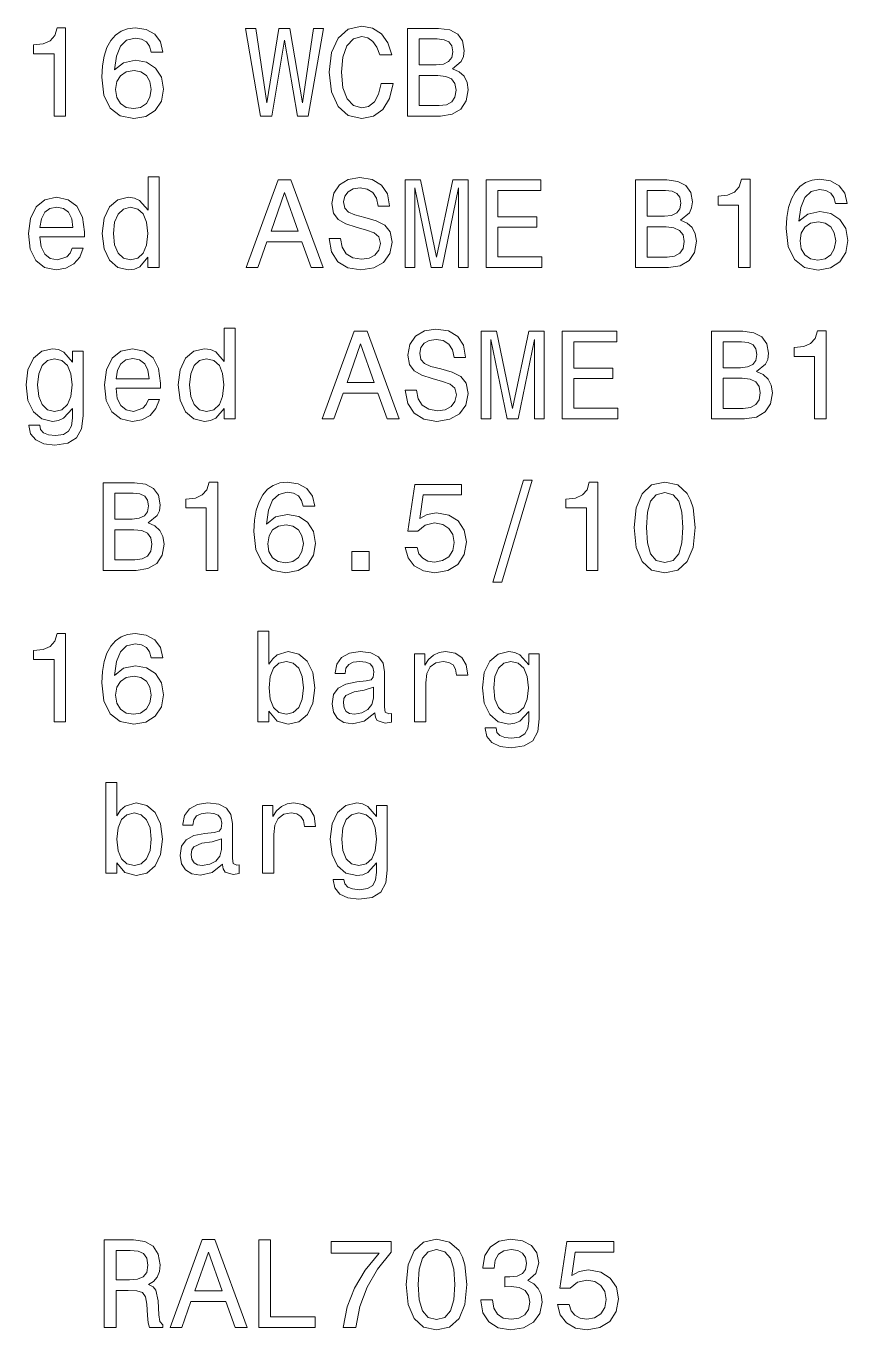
# Model space of a CAD drawing. Extents: x 0 to 420, y 0 to 297.
# Drawn here: x 338.54 to 364.79, y 119.69 to 161.34 of the extents above; entities that cross this region are included whole.
import ezdxf

# ---------------------------------------------------------------- set-up
doc = ezdxf.new("R2010")
doc.units = 0

msp = doc.modelspace()

# ---------------------------------------------------------------- linework, layer by layer
at = {"color": 7, "lineweight": 13}
for points in [[(339.44, 158.466), (339.807, 158.466), (339.807, 161.286), (339.533, 161.286), (339.46, 161.04), (339.315, 160.875), (339.093, 160.778), (338.786, 160.746), (338.786, 160.459), (339.44, 160.459)], [(342.909, 160.512), (342.833, 160.838), (342.655, 161.08), (342.381, 161.234), (342.026, 161.286), (341.788, 161.258), (341.582, 161.181), (341.401, 161.056), (341.247, 160.879), (341.126, 160.657), (341.037, 160.386), (340.981, 160.068), (340.965, 159.709), (341.029, 159.136), (341.227, 158.72), (341.546, 158.47), (341.982, 158.385), (342.373, 158.458), (342.671, 158.648), (342.865, 158.946), (342.934, 159.325), (342.865, 159.709), (342.68, 160.003), (342.393, 160.189), (342.038, 160.253), (341.655, 160.173), (341.368, 159.943), (341.429, 160.386), (341.558, 160.705), (341.756, 160.895), (342.03, 160.959), (342.232, 160.927), (342.385, 160.842), (342.486, 160.701), (342.538, 160.512)], [(346.036, 158.466), (346.391, 158.466), (346.795, 160.895), (347.21, 158.466), (347.549, 158.466), (348.041, 161.27), (347.719, 161.27), (347.372, 158.886), (346.972, 161.27), (346.621, 161.27), (346.23, 158.886), (345.883, 161.27), (345.552, 161.27)], [(349.881, 159.507), (349.801, 159.168), (349.667, 158.926), (349.482, 158.777), (349.264, 158.728), (349.002, 158.801), (348.796, 159.019), (348.659, 159.374), (348.614, 159.866), (348.659, 160.354), (348.792, 160.713), (348.998, 160.931), (349.264, 161.008), (349.458, 160.967), (349.623, 160.854), (349.752, 160.673), (349.841, 160.423), (350.224, 160.423), (350.103, 160.806), (349.893, 161.097), (349.607, 161.278), (349.264, 161.343), (348.836, 161.242), (348.509, 160.959), (348.3, 160.495), (348.227, 159.866), (348.3, 159.237), (348.509, 158.773), (348.836, 158.486), (349.264, 158.389), (349.639, 158.466), (349.942, 158.68), (350.156, 159.031), (350.269, 159.507)], [(352.161, 159.979), (352.443, 160.213), (352.516, 160.37), (352.54, 160.564), (352.488, 160.867), (352.33, 161.084), (352.076, 161.218), (351.721, 161.266), (350.724, 161.266), (350.724, 158.466), (351.777, 158.466), (352.153, 158.523), (352.431, 158.688), (352.605, 158.95), (352.665, 159.305), (352.629, 159.543), (352.532, 159.741), (352.375, 159.886)], [(351.644, 160.104), (351.096, 160.104), (351.096, 160.931), (351.677, 160.931), (351.894, 160.907), (352.048, 160.834), (352.141, 160.709), (352.173, 160.524), (352.137, 160.338), (352.04, 160.209), (351.874, 160.128)], [(342.542, 159.321), (342.498, 159.067), (342.385, 158.874), (342.203, 158.744), (341.977, 158.704), (341.739, 158.744), (341.558, 158.869), (341.441, 159.063), (341.405, 159.317), (341.445, 159.567), (341.558, 159.757), (341.743, 159.878), (341.994, 159.923), (342.211, 159.878), (342.385, 159.761), (342.498, 159.571)], [(351.733, 158.801), (351.096, 158.801), (351.096, 159.765), (351.697, 159.765), (351.951, 159.737), (352.133, 159.652), (352.241, 159.507), (352.278, 159.297), (352.241, 159.075), (352.141, 158.922), (351.971, 158.829)], [(342.437, 153.963), (342.437, 153.629), (342.792, 153.629), (342.792, 156.525), (342.441, 156.525), (342.441, 155.464), (342.171, 155.771), (342.006, 155.844), (341.816, 155.872), (341.473, 155.791), (341.207, 155.565), (341.033, 155.202), (340.973, 154.714), (341.033, 154.226), (341.207, 153.859), (341.473, 153.629), (341.816, 153.552), (342.006, 153.58), (342.175, 153.653)], [(345.572, 153.629), (345.943, 153.629), (346.238, 154.452), (347.356, 154.452), (347.65, 153.629), (348.029, 153.629), (347.005, 156.433), (346.593, 156.433)], [(348.59, 154.552), (348.223, 154.552), (348.304, 154.125), (348.505, 153.81), (348.816, 153.62), (349.236, 153.552), (349.651, 153.616), (349.962, 153.794), (350.16, 154.072), (350.232, 154.439), (350.172, 154.77), (350.002, 154.984), (349.728, 155.125), (349.361, 155.23), (349.046, 155.307), (348.84, 155.396), (348.723, 155.525), (348.687, 155.727), (348.723, 155.908), (348.828, 156.045), (348.99, 156.138), (349.211, 156.17), (349.437, 156.13), (349.615, 156.021), (349.732, 155.84), (349.788, 155.593), (350.156, 155.593), (350.156, 155.601), (350.091, 155.981), (349.901, 156.263), (349.603, 156.441), (349.199, 156.501), (348.836, 156.441), (348.554, 156.271), (348.372, 156.009), (348.308, 155.67), (348.36, 155.367), (348.513, 155.162), (348.756, 155.025), (349.086, 154.92), (349.413, 154.827), (349.659, 154.738), (349.809, 154.609), (349.861, 154.399), (349.813, 154.185), (349.688, 154.024), (349.498, 153.923), (349.252, 153.891), (348.977, 153.935), (348.768, 154.064), (348.635, 154.274)], [(350.648, 153.629), (350.958, 153.629), (350.958, 156.17), (351.483, 153.629), (351.83, 153.629), (352.35, 156.17), (352.35, 153.629), (352.665, 153.629), (352.665, 156.429), (352.173, 156.429), (351.656, 153.959), (351.144, 156.429), (350.648, 156.429)], [(353.238, 153.629), (355.013, 153.629), (355.013, 153.967), (353.609, 153.967), (353.609, 154.916), (354.86, 154.916), (354.86, 155.25), (353.609, 155.25), (353.609, 156.09), (354.981, 156.09), (354.981, 156.429), (353.238, 156.429)], [(359.447, 155.142), (359.73, 155.376), (359.802, 155.533), (359.826, 155.727), (359.774, 156.029), (359.617, 156.247), (359.362, 156.38), (359.007, 156.429), (358.011, 156.429), (358.011, 153.629), (359.064, 153.629), (359.439, 153.685), (359.718, 153.85), (359.891, 154.113), (359.952, 154.468), (359.915, 154.706), (359.818, 154.903), (359.661, 155.049)], [(361.299, 153.629), (361.666, 153.629), (361.666, 156.449), (361.392, 156.449), (361.319, 156.203), (361.174, 156.037), (360.952, 155.94), (360.645, 155.908), (360.645, 155.622), (361.299, 155.622)], [(364.769, 155.674), (364.692, 156.001), (364.515, 156.243), (364.24, 156.396), (363.885, 156.449), (363.647, 156.42), (363.441, 156.344), (363.26, 156.219), (363.107, 156.041), (362.986, 155.819), (362.897, 155.549), (362.84, 155.23), (362.824, 154.871), (362.889, 154.298), (363.086, 153.883), (363.405, 153.633), (363.841, 153.548), (364.232, 153.62), (364.531, 153.81), (364.724, 154.109), (364.793, 154.488), (364.724, 154.871), (364.539, 155.166), (364.252, 155.351), (363.897, 155.416), (363.514, 155.335), (363.228, 155.105), (363.288, 155.549), (363.417, 155.868), (363.615, 156.057), (363.889, 156.122), (364.091, 156.09), (364.244, 156.005), (364.345, 155.864), (364.398, 155.674)], [(338.988, 154.609), (340.408, 154.609), (340.412, 154.774), (340.348, 155.238), (340.17, 155.585), (339.888, 155.795), (339.512, 155.872), (339.145, 155.791), (338.863, 155.565), (338.681, 155.198), (338.617, 154.714), (338.677, 154.218), (338.859, 153.854), (339.137, 153.629), (339.5, 153.552), (339.815, 153.604), (340.073, 153.742), (340.263, 153.959), (340.372, 154.25), (340.021, 154.25), (339.948, 154.089), (339.843, 153.967), (339.545, 153.871), (339.315, 153.915), (339.141, 154.056), (339.028, 154.286), (338.988, 154.597)], [(346.367, 154.795), (346.799, 156.029), (347.23, 154.795)], [(358.931, 155.267), (358.382, 155.267), (358.382, 156.094), (358.963, 156.094), (359.181, 156.069), (359.334, 155.997), (359.427, 155.872), (359.459, 155.686), (359.423, 155.501), (359.326, 155.371), (359.161, 155.291)], [(338.988, 154.908), (339.032, 155.186), (339.141, 155.392), (339.307, 155.517), (339.524, 155.561), (339.738, 155.517), (339.904, 155.392), (340.005, 155.186), (340.041, 154.908)], [(341.877, 155.553), (342.111, 155.497), (342.288, 155.339), (342.393, 155.077), (342.433, 154.714), (342.393, 154.347), (342.288, 154.084), (342.111, 153.923), (341.877, 153.871), (341.655, 153.923), (341.485, 154.084), (341.372, 154.351), (341.336, 154.714), (341.372, 155.073), (341.485, 155.335), (341.655, 155.497)], [(364.402, 154.484), (364.357, 154.23), (364.244, 154.036), (364.063, 153.907), (363.837, 153.867), (363.599, 153.907), (363.417, 154.032), (363.3, 154.226), (363.264, 154.48), (363.304, 154.73), (363.417, 154.92), (363.603, 155.041), (363.853, 155.085), (364.071, 155.041), (364.244, 154.924), (364.357, 154.734)], [(359.02, 153.963), (358.382, 153.963), (358.382, 154.928), (358.983, 154.928), (359.237, 154.899), (359.419, 154.815), (359.528, 154.669), (359.564, 154.46), (359.528, 154.238), (359.427, 154.084), (359.258, 153.992)], [(344.866, 149.126), (344.866, 148.791), (345.221, 148.791), (345.221, 151.688), (344.87, 151.688), (344.87, 150.627), (344.6, 150.933), (344.435, 151.006), (344.245, 151.034), (343.902, 150.954), (343.636, 150.728), (343.462, 150.365), (343.402, 149.876), (343.462, 149.388), (343.636, 149.021), (343.902, 148.791), (344.245, 148.714), (344.435, 148.743), (344.604, 148.815)], [(351.019, 149.715), (350.652, 149.715), (350.733, 149.287), (350.934, 148.973), (351.245, 148.783), (351.664, 148.714), (352.08, 148.779), (352.391, 148.957), (352.588, 149.235), (352.661, 149.602), (352.601, 149.933), (352.431, 150.147), (352.157, 150.288), (351.79, 150.393), (351.475, 150.469), (351.269, 150.558), (351.152, 150.687), (351.116, 150.889), (351.152, 151.071), (351.257, 151.208), (351.418, 151.301), (351.64, 151.333), (351.866, 151.293), (352.044, 151.184), (352.161, 151.002), (352.217, 150.756), (352.584, 150.756), (352.584, 150.764), (352.52, 151.143), (352.33, 151.426), (352.032, 151.603), (351.628, 151.664), (351.265, 151.603), (350.983, 151.434), (350.801, 151.171), (350.737, 150.833), (350.789, 150.53), (350.942, 150.324), (351.184, 150.187), (351.515, 150.082), (351.842, 149.989), (352.088, 149.901), (352.237, 149.771), (352.29, 149.562), (352.241, 149.348), (352.116, 149.186), (351.927, 149.086), (351.681, 149.053), (351.406, 149.098), (351.197, 149.227), (351.063, 149.437)], [(348.001, 148.791), (348.372, 148.791), (348.667, 149.614), (349.784, 149.614), (350.079, 148.791), (350.458, 148.791), (349.433, 151.595), (349.022, 151.595)], [(353.077, 148.791), (353.387, 148.791), (353.387, 151.333), (353.912, 148.791), (354.259, 148.791), (354.779, 151.333), (354.779, 148.791), (355.094, 148.791), (355.094, 151.591), (354.602, 151.591), (354.085, 149.122), (353.573, 151.591), (353.077, 151.591)], [(355.667, 148.791), (357.442, 148.791), (357.442, 149.13), (356.038, 149.13), (356.038, 150.078), (357.289, 150.078), (357.289, 150.413), (356.038, 150.413), (356.038, 151.252), (357.41, 151.252), (357.41, 151.591), (355.667, 151.591)], [(361.876, 150.304), (362.158, 150.538), (362.231, 150.695), (362.255, 150.889), (362.203, 151.192), (362.045, 151.41), (361.791, 151.543), (361.436, 151.591), (360.44, 151.591), (360.44, 148.791), (361.493, 148.791), (361.868, 148.848), (362.146, 149.013), (362.32, 149.275), (362.38, 149.63), (362.344, 149.868), (362.247, 150.066), (362.09, 150.211)], [(361.36, 150.429), (360.811, 150.429), (360.811, 151.256), (361.392, 151.256), (361.61, 151.232), (361.763, 151.159), (361.856, 151.034), (361.888, 150.849), (361.852, 150.663), (361.755, 150.534), (361.59, 150.453)], [(363.728, 148.791), (364.095, 148.791), (364.095, 151.611), (363.821, 151.611), (363.748, 151.365), (363.603, 151.2), (363.381, 151.103), (363.074, 151.071), (363.074, 150.784), (363.728, 150.784)], [(340.364, 148.888), (340.364, 150.958), (340.025, 150.958), (340.025, 150.607), (339.746, 150.925), (339.577, 151.006), (339.387, 151.034), (339.044, 150.954), (338.778, 150.728), (338.605, 150.365), (338.544, 149.876), (338.605, 149.384), (338.778, 149.021), (339.044, 148.791), (339.387, 148.714), (339.581, 148.743), (339.742, 148.815), (340.025, 149.122), (340.025, 148.815), (339.992, 148.573), (339.904, 148.4), (339.734, 148.299), (339.48, 148.263), (339.258, 148.287), (339.101, 148.347), (339.008, 148.452), (338.98, 148.593), (338.637, 148.593), (338.637, 148.577), (338.689, 148.319), (338.851, 148.125), (339.109, 148), (339.46, 147.956), (339.879, 148.016), (340.158, 148.186), (340.315, 148.48)], [(341.417, 149.771), (342.837, 149.771), (342.841, 149.937), (342.776, 150.401), (342.599, 150.748), (342.316, 150.958), (341.941, 151.034), (341.574, 150.954), (341.292, 150.728), (341.11, 150.361), (341.045, 149.876), (341.106, 149.38), (341.288, 149.017), (341.566, 148.791), (341.929, 148.714), (342.244, 148.767), (342.502, 148.904), (342.692, 149.122), (342.801, 149.412), (342.45, 149.412), (342.377, 149.251), (342.272, 149.13), (341.973, 149.033), (341.743, 149.078), (341.57, 149.219), (341.457, 149.449), (341.417, 149.759)], [(348.796, 149.957), (349.228, 151.192), (349.659, 149.957)], [(338.911, 149.876), (338.948, 150.235), (339.056, 150.502), (339.226, 150.659), (339.452, 150.716), (339.69, 150.659), (339.867, 150.502), (339.976, 150.235), (340.017, 149.876), (339.976, 149.509), (339.867, 149.247), (339.69, 149.086), (339.452, 149.033), (339.226, 149.086), (339.056, 149.247), (338.948, 149.513)], [(341.417, 150.07), (341.461, 150.348), (341.57, 150.554), (341.735, 150.679), (341.953, 150.724), (342.167, 150.679), (342.333, 150.554), (342.433, 150.348), (342.47, 150.07)], [(344.305, 150.716), (344.539, 150.659), (344.717, 150.502), (344.822, 150.24), (344.862, 149.876), (344.822, 149.509), (344.717, 149.247), (344.539, 149.086), (344.305, 149.033), (344.084, 149.086), (343.914, 149.247), (343.801, 149.513), (343.765, 149.876), (343.801, 150.235), (343.914, 150.498), (344.084, 150.659)], [(361.448, 149.126), (360.811, 149.126), (360.811, 150.09), (361.412, 150.09), (361.666, 150.062), (361.848, 149.977), (361.957, 149.832), (361.993, 149.622), (361.957, 149.4), (361.856, 149.247), (361.686, 149.154)], [(342.445, 145.467), (342.728, 145.701), (342.801, 145.858), (342.825, 146.052), (342.772, 146.354), (342.615, 146.572), (342.361, 146.705), (342.006, 146.754), (341.009, 146.754), (341.009, 143.954), (342.062, 143.954), (342.437, 144.01), (342.716, 144.176), (342.889, 144.438), (342.95, 144.793), (342.914, 145.031), (342.817, 145.229), (342.659, 145.374)], [(344.297, 143.954), (344.664, 143.954), (344.664, 146.774), (344.39, 146.774), (344.318, 146.528), (344.172, 146.362), (343.95, 146.265), (343.644, 146.233), (343.644, 145.947), (344.297, 145.947)], [(347.767, 145.999), (347.69, 146.326), (347.513, 146.568), (347.239, 146.721), (346.884, 146.774), (346.645, 146.746), (346.44, 146.669), (346.258, 146.544), (346.105, 146.366), (345.984, 146.144), (345.895, 145.874), (345.839, 145.555), (345.822, 145.196), (345.887, 144.623), (346.085, 144.208), (346.403, 143.958), (346.839, 143.873), (347.23, 143.946), (347.529, 144.135), (347.723, 144.434), (347.791, 144.813), (347.723, 145.196), (347.537, 145.491), (347.251, 145.676), (346.896, 145.741), (346.512, 145.66), (346.226, 145.43), (346.286, 145.874), (346.416, 146.193), (346.613, 146.382), (346.888, 146.447), (347.089, 146.415), (347.243, 146.33), (347.343, 146.189), (347.396, 145.999)], [(350.656, 144.684), (350.745, 144.353), (350.942, 144.095), (351.233, 143.933), (351.604, 143.873), (352.011, 143.946), (352.33, 144.143), (352.532, 144.458), (352.609, 144.861), (352.54, 145.237), (352.346, 145.531), (352.044, 145.721), (351.652, 145.789), (351.35, 145.741), (351.116, 145.608), (351.229, 146.362), (352.455, 146.362), (352.455, 146.693), (350.958, 146.693), (350.737, 145.208), (351.059, 145.208), (351.293, 145.398), (351.592, 145.467), (351.85, 145.422), (352.048, 145.293), (352.173, 145.095), (352.217, 144.841), (352.173, 144.587), (352.044, 144.389), (351.846, 144.264), (351.592, 144.22), (351.378, 144.248), (351.213, 144.341), (351.092, 144.486), (351.031, 144.684)], [(353.456, 143.578), (353.734, 143.578), (354.711, 146.83), (354.428, 146.83)], [(356.441, 143.954), (356.809, 143.954), (356.809, 146.774), (356.534, 146.774), (356.462, 146.528), (356.316, 146.362), (356.094, 146.265), (355.788, 146.233), (355.788, 145.947), (356.441, 145.947)], [(357.971, 145.321), (358.031, 144.688), (358.221, 144.236), (358.523, 143.962), (358.943, 143.873), (359.358, 143.962), (359.661, 144.236), (359.847, 144.688), (359.911, 145.321), (359.847, 145.951), (359.77, 146.201), (359.661, 146.407), (359.358, 146.681), (358.943, 146.774), (358.523, 146.681), (358.221, 146.403), (358.031, 145.951)], [(341.929, 145.592), (341.38, 145.592), (341.38, 146.419), (341.961, 146.419), (342.179, 146.395), (342.333, 146.322), (342.425, 146.197), (342.458, 146.011), (342.421, 145.826), (342.324, 145.697), (342.159, 145.616)], [(358.358, 145.321), (358.39, 145.81), (358.491, 146.161), (358.673, 146.366), (358.943, 146.439), (359.209, 146.366), (359.391, 146.161), (359.492, 145.81), (359.524, 145.321), (359.492, 144.829), (359.391, 144.478), (359.209, 144.272), (358.943, 144.204), (358.673, 144.272), (358.491, 144.478), (358.39, 144.829)], [(347.4, 144.809), (347.356, 144.555), (347.243, 144.361), (347.061, 144.232), (346.835, 144.192), (346.597, 144.232), (346.416, 144.357), (346.299, 144.551), (346.262, 144.805), (346.303, 145.055), (346.416, 145.245), (346.601, 145.366), (346.851, 145.41), (347.069, 145.366), (347.243, 145.249), (347.356, 145.059)], [(342.018, 144.288), (341.38, 144.288), (341.38, 145.253), (341.982, 145.253), (342.236, 145.225), (342.417, 145.14), (342.526, 144.995), (342.562, 144.785), (342.526, 144.563), (342.425, 144.41), (342.256, 144.317)], [(348.949, 143.954), (349.506, 143.954), (349.506, 144.555), (348.949, 144.555)], [(339.44, 139.116), (339.807, 139.116), (339.807, 141.936), (339.533, 141.936), (339.46, 141.69), (339.315, 141.525), (339.093, 141.428), (338.786, 141.396), (338.786, 141.109), (339.44, 141.109)], [(342.909, 141.162), (342.833, 141.488), (342.655, 141.731), (342.381, 141.884), (342.026, 141.936), (341.788, 141.908), (341.582, 141.831), (341.401, 141.706), (341.247, 141.529), (341.126, 141.307), (341.037, 141.037), (340.981, 140.718), (340.965, 140.359), (341.029, 139.786), (341.227, 139.37), (341.546, 139.12), (341.982, 139.035), (342.373, 139.108), (342.671, 139.298), (342.865, 139.596), (342.934, 139.976), (342.865, 140.359), (342.68, 140.653), (342.393, 140.839), (342.038, 140.903), (341.655, 140.823), (341.368, 140.593), (341.429, 141.037), (341.558, 141.355), (341.756, 141.545), (342.03, 141.61), (342.232, 141.577), (342.385, 141.493), (342.486, 141.351), (342.538, 141.162)], [(346.299, 139.451), (346.561, 139.14), (346.92, 139.04), (347.259, 139.116), (347.529, 139.346), (347.699, 139.713), (347.763, 140.201), (347.699, 140.69), (347.525, 141.053), (347.259, 141.279), (346.92, 141.359), (346.565, 141.254), (346.42, 141.125), (346.299, 140.952), (346.299, 142.013), (345.943, 142.013), (345.943, 139.116), (346.299, 139.116)], [(349.68, 139.399), (349.68, 139.386), (349.7, 139.249), (349.76, 139.152), (350.014, 139.076), (350.212, 139.108), (350.212, 139.382), (350.127, 139.37), (350.014, 139.423), (349.994, 139.584), (349.994, 140.706), (349.946, 140.992), (349.805, 141.194), (349.558, 141.315), (349.211, 141.359), (348.873, 141.311), (348.622, 141.174), (348.465, 140.96), (348.413, 140.678), (348.413, 140.653), (348.731, 140.653), (348.76, 140.823), (348.848, 140.944), (348.994, 141.016), (349.199, 141.045), (349.397, 141.025), (349.538, 140.964), (349.623, 140.859), (349.651, 140.714), (349.635, 140.544), (349.571, 140.46), (349.409, 140.419), (349.107, 140.387), (348.76, 140.314), (348.513, 140.185), (348.368, 139.984), (348.324, 139.685), (348.364, 139.419), (348.489, 139.221), (348.691, 139.096), (348.969, 139.052), (349.345, 139.136)], [(350.954, 139.116), (351.309, 139.116), (351.309, 140.355), (351.346, 140.653), (351.455, 140.867), (351.632, 140.996), (351.87, 141.041), (352.048, 141.012), (352.181, 140.932), (352.262, 140.795), (352.29, 140.609), (352.649, 140.609), (352.601, 140.936), (352.467, 141.17), (352.245, 141.311), (351.943, 141.359), (351.737, 141.327), (351.56, 141.246), (351.402, 141.109), (351.277, 140.924), (351.277, 141.283), (350.954, 141.283)], [(354.937, 139.213), (354.937, 141.283), (354.598, 141.283), (354.598, 140.932), (354.319, 141.25), (354.15, 141.331), (353.96, 141.359), (353.617, 141.279), (353.351, 141.053), (353.177, 140.69), (353.117, 140.201), (353.177, 139.709), (353.351, 139.346), (353.617, 139.116), (353.96, 139.04), (354.154, 139.068), (354.315, 139.14), (354.598, 139.447), (354.598, 139.14), (354.565, 138.898), (354.477, 138.725), (354.307, 138.624), (354.053, 138.588), (353.831, 138.612), (353.674, 138.672), (353.581, 138.777), (353.553, 138.918), (353.21, 138.918), (353.21, 138.902), (353.262, 138.644), (353.424, 138.45), (353.682, 138.325), (354.033, 138.281), (354.452, 138.342), (354.731, 138.511), (354.888, 138.805)], [(347.4, 140.201), (347.36, 139.838), (347.251, 139.572), (347.077, 139.411), (346.859, 139.358), (346.621, 139.411), (346.448, 139.572), (346.339, 139.834), (346.303, 140.201), (346.339, 140.565), (346.448, 140.827), (346.621, 140.984), (346.859, 141.041), (347.077, 140.984), (347.251, 140.823), (347.36, 140.561)], [(353.484, 140.201), (353.52, 140.561), (353.629, 140.827), (353.799, 140.984), (354.025, 141.041), (354.263, 140.984), (354.44, 140.827), (354.549, 140.561), (354.59, 140.201), (354.549, 139.834), (354.44, 139.572), (354.263, 139.411), (354.025, 139.358), (353.799, 139.411), (353.629, 139.572), (353.52, 139.838)], [(342.542, 139.971), (342.498, 139.717), (342.385, 139.524), (342.203, 139.395), (341.977, 139.354), (341.739, 139.395), (341.558, 139.52), (341.441, 139.713), (341.405, 139.967), (341.445, 140.218), (341.558, 140.407), (341.743, 140.528), (341.994, 140.573), (342.211, 140.528), (342.385, 140.411), (342.498, 140.222)], [(349.639, 139.875), (349.591, 139.665), (349.462, 139.503), (349.268, 139.399), (349.03, 139.362), (348.877, 139.382), (348.768, 139.447), (348.699, 139.56), (348.679, 139.717), (348.695, 139.859), (348.76, 139.959), (349.018, 140.072), (349.345, 140.121), (349.639, 140.218)], [(341.441, 134.614), (341.703, 134.303), (342.062, 134.202), (342.401, 134.279), (342.671, 134.509), (342.841, 134.876), (342.905, 135.364), (342.841, 135.852), (342.667, 136.215), (342.401, 136.441), (342.062, 136.522), (341.707, 136.417), (341.562, 136.288), (341.441, 136.114), (341.441, 137.176), (341.086, 137.176), (341.086, 134.279), (341.441, 134.279)], [(344.822, 134.561), (344.822, 134.549), (344.842, 134.412), (344.903, 134.315), (345.157, 134.238), (345.354, 134.271), (345.354, 134.545), (345.27, 134.533), (345.157, 134.585), (345.137, 134.747), (345.137, 135.868), (345.088, 136.155), (344.947, 136.357), (344.701, 136.478), (344.354, 136.522), (344.015, 136.474), (343.765, 136.336), (343.607, 136.123), (343.555, 135.84), (343.555, 135.816), (343.874, 135.816), (343.902, 135.985), (343.991, 136.106), (344.136, 136.179), (344.342, 136.207), (344.539, 136.187), (344.681, 136.127), (344.765, 136.022), (344.794, 135.876), (344.777, 135.707), (344.713, 135.622), (344.552, 135.582), (344.249, 135.55), (343.902, 135.477), (343.656, 135.348), (343.511, 135.146), (343.466, 134.848), (343.507, 134.581), (343.632, 134.384), (343.833, 134.259), (344.112, 134.214), (344.487, 134.299)], [(346.097, 134.279), (346.452, 134.279), (346.452, 135.517), (346.488, 135.816), (346.597, 136.03), (346.775, 136.159), (347.013, 136.203), (347.19, 136.175), (347.323, 136.094), (347.404, 135.957), (347.432, 135.771), (347.791, 135.771), (347.743, 136.098), (347.61, 136.332), (347.388, 136.474), (347.085, 136.522), (346.879, 136.49), (346.702, 136.409), (346.545, 136.272), (346.42, 136.086), (346.42, 136.445), (346.097, 136.445)], [(350.079, 134.376), (350.079, 136.445), (349.74, 136.445), (349.74, 136.094), (349.462, 136.413), (349.292, 136.494), (349.103, 136.522), (348.76, 136.441), (348.493, 136.215), (348.32, 135.852), (348.259, 135.364), (348.32, 134.872), (348.493, 134.509), (348.76, 134.279), (349.103, 134.202), (349.296, 134.23), (349.458, 134.303), (349.74, 134.61), (349.74, 134.303), (349.708, 134.061), (349.619, 133.887), (349.45, 133.786), (349.195, 133.75), (348.973, 133.774), (348.816, 133.835), (348.723, 133.94), (348.695, 134.081), (348.352, 134.081), (348.352, 134.065), (348.405, 133.807), (348.566, 133.613), (348.824, 133.488), (349.175, 133.444), (349.595, 133.504), (349.873, 133.674), (350.03, 133.968)], [(342.542, 135.364), (342.502, 135.001), (342.393, 134.735), (342.22, 134.573), (342.002, 134.521), (341.764, 134.573), (341.59, 134.735), (341.481, 134.997), (341.445, 135.364), (341.481, 135.727), (341.59, 135.989), (341.764, 136.147), (342.002, 136.203), (342.22, 136.147), (342.393, 135.985), (342.502, 135.723)], [(348.626, 135.364), (348.663, 135.723), (348.772, 135.989), (348.941, 136.147), (349.167, 136.203), (349.405, 136.147), (349.583, 135.989), (349.692, 135.723), (349.732, 135.364), (349.692, 134.997), (349.583, 134.735), (349.405, 134.573), (349.167, 134.521), (348.941, 134.573), (348.772, 134.735), (348.663, 135.001)], [(344.781, 135.037), (344.733, 134.827), (344.604, 134.666), (344.41, 134.561), (344.172, 134.525), (344.019, 134.545), (343.91, 134.61), (343.841, 134.723), (343.821, 134.88), (343.837, 135.021), (343.902, 135.122), (344.16, 135.235), (344.487, 135.283), (344.781, 135.38)], [(341.041, 119.766), (341.417, 119.766), (341.417, 120.948), (341.8, 120.948), (342.082, 120.936), (342.26, 120.88), (342.357, 120.747), (342.397, 120.509), (342.417, 120.146), (342.441, 119.908), (342.49, 119.766), (342.914, 119.766), (342.914, 119.843), (342.821, 119.956), (342.788, 120.166), (342.76, 120.618), (342.692, 120.952), (342.599, 121.057), (342.454, 121.134), (342.615, 121.235), (342.728, 121.376), (342.801, 121.554), (342.825, 121.767), (342.768, 122.106), (342.607, 122.361), (342.341, 122.514), (341.977, 122.566), (341.041, 122.566)], [(343.143, 119.766), (343.515, 119.766), (343.809, 120.589), (344.927, 120.589), (345.221, 119.766), (345.601, 119.766), (344.576, 122.57), (344.164, 122.57)], [(345.98, 119.766), (347.779, 119.766), (347.779, 120.105), (346.351, 120.105), (346.351, 122.566), (345.98, 122.566)], [(348.667, 119.766), (349.074, 119.766), (349.207, 120.432), (349.441, 121.053), (349.772, 121.63), (350.204, 122.171), (350.204, 122.506), (348.284, 122.506), (348.284, 122.139), (349.817, 122.139), (349.373, 121.594), (349.038, 121.025), (348.804, 120.42)], [(350.684, 121.134), (350.745, 120.501), (350.934, 120.049), (351.237, 119.774), (351.656, 119.686), (352.072, 119.774), (352.375, 120.049), (352.56, 120.501), (352.625, 121.134), (352.56, 121.763), (352.484, 122.014), (352.375, 122.219), (352.072, 122.494), (351.656, 122.586), (351.237, 122.494), (350.934, 122.215), (350.745, 121.763)], [(353.069, 120.646), (353.069, 120.618), (353.133, 120.23), (353.323, 119.94), (353.621, 119.754), (354.017, 119.686), (354.436, 119.754), (354.751, 119.932), (354.953, 120.214), (355.025, 120.577), (354.993, 120.815), (354.904, 121.009), (354.759, 121.158), (354.565, 121.267), (354.828, 121.485), (354.92, 121.832), (354.86, 122.147), (354.686, 122.385), (354.404, 122.534), (354.017, 122.586), (353.654, 122.522), (353.375, 122.344), (353.194, 122.062), (353.133, 121.687), (353.133, 121.659), (353.492, 121.659), (353.524, 121.917), (353.629, 122.102), (353.799, 122.215), (354.037, 122.256), (354.247, 122.223), (354.4, 122.139), (354.493, 122.001), (354.529, 121.816), (354.493, 121.618), (354.396, 121.485), (354.226, 121.404), (353.996, 121.38), (353.839, 121.384), (353.839, 121.065), (354.037, 121.074), (354.291, 121.037), (354.481, 120.94), (354.594, 120.783), (354.634, 120.577), (354.59, 120.343), (354.473, 120.17), (354.287, 120.061), (354.041, 120.025), (353.787, 120.065), (353.601, 120.186), (353.484, 120.38), (353.44, 120.646)], [(355.513, 120.497), (355.602, 120.166), (355.8, 119.908), (356.09, 119.746), (356.462, 119.686), (356.869, 119.758), (357.188, 119.956), (357.39, 120.271), (357.466, 120.674), (357.398, 121.049), (357.204, 121.344), (356.901, 121.533), (356.51, 121.602), (356.207, 121.554), (355.973, 121.42), (356.086, 122.175), (357.313, 122.175), (357.313, 122.506), (355.816, 122.506), (355.594, 121.021), (355.917, 121.021), (356.151, 121.211), (356.45, 121.279), (356.708, 121.235), (356.905, 121.106), (357.03, 120.908), (357.075, 120.654), (357.03, 120.4), (356.901, 120.202), (356.704, 120.077), (356.45, 120.033), (356.236, 120.061), (356.07, 120.154), (355.949, 120.299), (355.889, 120.497)], [(341.873, 122.223), (342.119, 122.199), (342.292, 122.122), (342.401, 121.981), (342.437, 121.759), (342.397, 121.525), (342.288, 121.384), (342.103, 121.312), (341.848, 121.291), (341.417, 121.291), (341.417, 122.223)], [(343.938, 120.932), (344.37, 122.167), (344.802, 120.932)], [(351.071, 121.134), (351.104, 121.622), (351.205, 121.973), (351.386, 122.179), (351.656, 122.252), (351.923, 122.179), (352.104, 121.973), (352.205, 121.622), (352.237, 121.134), (352.205, 120.642), (352.104, 120.291), (351.923, 120.085), (351.656, 120.016), (351.386, 120.085), (351.205, 120.291), (351.104, 120.642)]]:
    msp.add_lwpolyline(points, close=True, dxfattribs=at)

doc.saveas('drawing.dxf')
